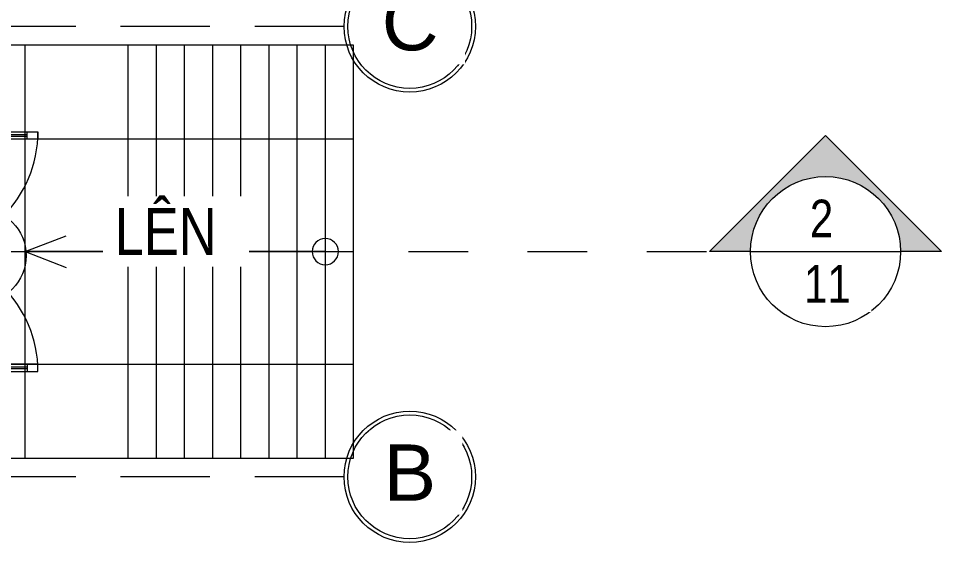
# Model space of a CAD drawing. Header units: millimetres. Extents: x -20485 to 47878, y -12815 to 18700.
# Drawn here: x 37765 to 42684, y 5050 to 7842 of the extents above; entities that cross this region are included whole.
import ezdxf

# ---------------------------------------------------------------- set-up
doc = ezdxf.new("R2010")
doc.units = ezdxf.units.MM
for name, pattern in [('Abgebrochen', [714.375, 476.25, -238.125]), ('Aligning Line', [635, 317.5, -317.5]), ('Hidden', [714.375, 476.25, -238.125])]:
    doc.linetypes.add(name, pattern=pattern)
for name, color, linetype, lineweight in [('A-DETL-THIN', 7, 'Continuous', 9), ('A-DOOR', 7, 'Continuous', 18), ('A-DOOR-IDEN', 7, 'Continuous', 9), ('A-FLOR', 7, 'Continuous', 9), ('A-FLOR-PATT', 7, 'Continuous', 9), ('G-ANNO-SYMB', 7, 'Abgebrochen', 9), ('G-ANNO-TEXT', 7, 'Continuous', 9), ('S-GRID', 7, 'Continuous', 9), ('S-GRID-IDEN', 7, 'Continuous', 9)]:
    doc.layers.add(name, color=color, linetype=linetype, lineweight=lineweight)
doc.styles.add('Arial', font='arial.ttf', dxfattribs={"width": 0.8, "height": 250})
doc.styles.add('Arial_1', font='arial.ttf', dxfattribs={"width": 0.8, "height": 200})
doc.styles.add('Arial_3', font='arial.ttf', dxfattribs={"height": 300})

# ---------------------------------------------------------------- blocks, each defined once
blk = doc.blocks.new('CỬA 2 CÁNH EROWINDOW_có ô chết_ - D2_1400x2200-2361183-01_MẶT BẰNG TẦNG 1')
at = {"layer": 'A-DOOR'}
for p, q in [((-639, 719), (-599, 719)), ((-639, 80), (-639, 719)), ((-599, 719), (-599, 661)), ((-599, 719), (-599, 80)), ((599, 719), (599, 661)), ((639, 719), (599, 719)), ((599, 719), (599, 80)), ((639, 80), (639, 719)), ((-599, 661), (-639, 661)), ((-624, 138), (-624, 661)), ((-614, 661), (-614, 138)), ((599, 661), (639, 661)), ((614, 138), (614, 661)), ((624, 661), (624, 138)), ((-599, 138), (-639, 138)), ((599, 138), (639, 138)), ((-700, -100), (-700, 80)), ((-700, 80), (-639, 80)), ((-639, 80), (-639, -100)), ((-599, 80), (-639, 80)), ((599, 80), (639, 80)), ((639, -100), (639, 80)), ((639, 80), (700, 80)), ((700, 80), (700, -100)), ((-639, -100), (-700, -100)), ((700, -100), (639, -100))]:
    blk.add_line(p, q, dxfattribs=at)
for centre in [(-639, 80), (639, 80)]:
    blk.add_circle(centre, 10, dxfattribs=at)
for centre, start, end in [((-639, 80), 0, 90), ((639, 80), 90, 180)]:
    blk.add_arc(centre, 639, start, end, dxfattribs=at)
blk = doc.blocks.new('Section - CAT DUNG-122916-01_MẶT BẰNG TẦNG 1')
at = {"layer": 'G-ANNO-SYMB', "linetype": 'Continuous'}
h = blk.add_hatch(color=256, dxfattribs=at)
edge = h.paths.add_edge_path()
edge.add_line((0.181, 0), (-2, 0))
edge.add_arc((-6, 0), 4, 0, 90)
edge.add_arc((-6, 0), 4, 90, 180)
edge.add_line((-10, 0), (-12.181, 0))
edge.add_line((-12.181, 0), (-6, 6.181))
edge.add_line((-6, 6.181), (0.181, 0))
for p, q in [((-6, 6.181), (-12.181, 0)), ((0.181, 0), (-6, 6.181)), ((-12.181, 0), (-10, 0)), ((-2, 0), (0.181, 0))]:
    blk.add_line(p, q, dxfattribs=at)
for start, end in [(360, 180), (90, 180), (0, 90), (180, 360)]:
    blk.add_arc((-6, 0), 4, start, end, dxfattribs=at)
blk = doc.blocks.new('Grid - TRUC  D1-102336-01_MẶT BẰNG TẦNG 1')
at = {"layer": 'S-GRID-IDEN'}
for radius in [3.5, 3.3]:
    blk.add_circle((0, 0), radius, dxfattribs=at)
blk = doc.blocks.new('KÝ HIEU CUA ĐI - KÝ HIEU CUA ĐI-1233-01_MẶT BẰNG TẦNG 1')
at = {"layer": 'A-DOOR-IDEN'}
blk.add_circle((0.059, -0.208), 2.5, dxfattribs=at)

msp = doc.modelspace()

# ---------------------------------------------------------------- hatches: boundary and pattern name
at = {"layer": 'A-FLOR-PATT'}
h = msp.add_hatch(dxfattribs=at)
h.set_pattern_fill('FP_9', color=256, style=0, pattern_type=2)
h.set_pattern_definition([(90, (37800, 6600), (-600, 4e-14), []), (180, (37800, 6600), (-7e-14, -600), [])])
h.paths.add_polyline_path([(37966.6, 5500), (38350, 5500), (38350, 7700), (37250, 7700), (37250, 5500), (37550, 5500)])
h = msp.add_hatch(dxfattribs=at)
h.set_pattern_fill('FP_10', color=256, style=0, pattern_type=2)
h.set_pattern_definition([(90, (38500, 6600), (-600, 4e-14), []), (180, (38500, 6600), (-7e-14, -600), [])])
h.paths.add_polyline_path([(38650, 5500), (38650, 7700), (38350, 7700), (38350, 5500)])
h = msp.add_hatch(dxfattribs=at)
h.set_pattern_fill('FP_11', color=256, style=0, pattern_type=2)
h.set_pattern_definition([(90, (38800, 6600), (-600, 4e-14), []), (180, (38800, 6600), (-7e-14, -600), [])])
h.paths.add_polyline_path([(38950, 5500), (38950, 7700), (38650, 7700), (38650, 5500)])
h = msp.add_hatch(dxfattribs=at)
h.set_pattern_fill('FP_12', color=256, style=0, pattern_type=2)
h.set_pattern_definition([(90, (39100, 6600), (-600, 4e-14), []), (180, (39100, 6600), (-7e-14, -600), [])])
h.paths.add_polyline_path([(39250, 5500), (39250, 7700), (38950, 7700), (38950, 5500)])
h = msp.add_hatch(dxfattribs=at)
h.set_pattern_fill('FP_13', color=256, style=0, pattern_type=2)
h.set_pattern_definition([(90, (39400, 6600), (-600, 4e-14), []), (180, (39400, 6600), (-7e-14, -600), [])])
h.paths.add_polyline_path([(39550, 5500), (39550, 7700), (39250, 7700), (39250, 5500)])

# ---------------------------------------------------------------- linework, layer by layer
at = {"layer": 'A-DETL-THIN'}
for p, q in [((37800, 6600), (38020, 6685)), ((37800, 6600), (38020, 6685)), ((39400, 6600), (37800, 6600)), ((37800, 6600), (38020, 6515)), ((39400, 6600), (37800, 6600)), ((37800, 6600), (38020, 6515))]:
    msp.add_line(p, q, dxfattribs=at)
for start, end in [(0, 180), (0, 180), (180, 360), (180, 360)]:
    msp.add_arc((39400, 6600), 70, start, end, dxfattribs=at)
at = {"layer": 'A-FLOR'}
for p, q in [((39550, 7700), (37550, 7700)), ((38350, 5500), (38350, 7700)), ((38650, 5500), (38650, 7700)), ((38950, 5500), (38950, 7700)), ((39250, 5500), (39250, 7700)), ((39550, 5500), (39550, 7700)), ((37550, 5500), (39550, 5500))]:
    msp.add_line(p, q, dxfattribs=at)
at = {"layer": 'G-ANNO-SYMB', "linetype": 'Aligning Line'}
msp.add_line((-7146.6, 6600), (41465.8, 6600), dxfattribs=at)
at = {"layer": 'G-ANNO-SYMB', "linetype": 'Continuous'}
msp.add_line((41665.8, 6600), (42465.8, 6600), dxfattribs=at)
at = {"layer": 'S-GRID', "linetype": 'Hidden'}
for p, q in [((39500, 7800), (-3000, 7800)), ((39500, 5400), (-3000, 5400))]:
    msp.add_line(p, q, dxfattribs=at)

# ---------------------------------------------------------------- block references
at = {"layer": 'A-DOOR', "rotation": 269.9999999999999}
msp.add_blockref('CỬA 2 CÁNH EROWINDOW_có ô chết_ - D2_1400x2200-2361183-01_MẶT BẰNG TẦNG 1', (37150, 6600), dxfattribs=at)
at = {"layer": 'A-DOOR-IDEN', "xscale": 99.99999999999993, "yscale": 99.99999999999993, "zscale": 99.99999999999993}
msp.add_blockref('KÝ HIEU CUA ĐI - KÝ HIEU CUA ĐI-1233-01_MẶT BẰNG TẦNG 1', (37550, 6600), dxfattribs=at)
at = {"layer": 'G-ANNO-SYMB', "linetype": 'Continuous', "extrusion": (0, 0, -1), "xscale": 99.99999999999993, "yscale": 99.99999999999993, "zscale": 99.99999999999993}
msp.add_blockref('Section - CAT DUNG-122916-01_MẶT BẰNG TẦNG 1', (-41465.8, 6600), dxfattribs=at)
at = {"layer": 'S-GRID-IDEN', "xscale": 99.99999999999993, "yscale": 99.99999999999993, "zscale": 99.99999999999993, "rotation": 90}
for p in [(39850, 7800), (39850, 5400)]:
    msp.add_blockref('Grid - TRUC  D1-102336-01_MẶT BẰNG TẦNG 1', p, dxfattribs=at)

# ---------------------------------------------------------------- next in the draw order: texts
at = {"layer": 'G-ANNO-SYMB', "linetype": 'Continuous', "char_height": 200, "attachment_point": 1, "style": 'Arial_1', "bg_fill": 3, "box_fill_scale": 1.25, "bg_fill_color": 256, "bg_fill_true_color": 13158600, "bg_fill_transparency": 0}
for s, insert, width in [('2', (41982.4, 6877), 153.924), ('11', (41951.3, 6528.5), 307.848)]:
    msp.add_mtext(s, dxfattribs=dict(at, insert=insert, width=width))
at = {"layer": 'G-ANNO-TEXT', "insert": (38277.6, 6832.5), "char_height": 250, "width": 654.177, "attachment_point": 1, "style": 'Arial', "bg_fill": 3, "box_fill_scale": 1.25, "bg_fill_color": 256, "bg_fill_true_color": 13158600, "bg_fill_transparency": 0}
msp.add_mtext('LÊN', dxfattribs=at)
at = {"layer": 'S-GRID-IDEN', "char_height": 300, "attachment_point": 1, "style": 'Arial_3', "bg_fill": 3, "box_fill_scale": 1.25, "bg_fill_color": 256, "bg_fill_true_color": 13158600, "bg_fill_transparency": 0}
for s, insert, width in [('C', (39701, 7972.7), 368.776), ('B', (39711, 5572.7), 344.726)]:
    msp.add_mtext(s, dxfattribs=dict(at, insert=insert, width=width))

# ---------------------------------------------------------------- next in the draw order: texts
at = {"layer": 'G-ANNO-TEXT', "insert": (38277.6, 6832.5), "char_height": 250, "width": 654.177, "attachment_point": 1, "style": 'Arial', "bg_fill": 3, "box_fill_scale": 1.25, "bg_fill_color": 256, "bg_fill_true_color": 13158600, "bg_fill_transparency": 0}
msp.add_mtext('LÊN', dxfattribs=at)

doc.saveas('drawing.dxf')
